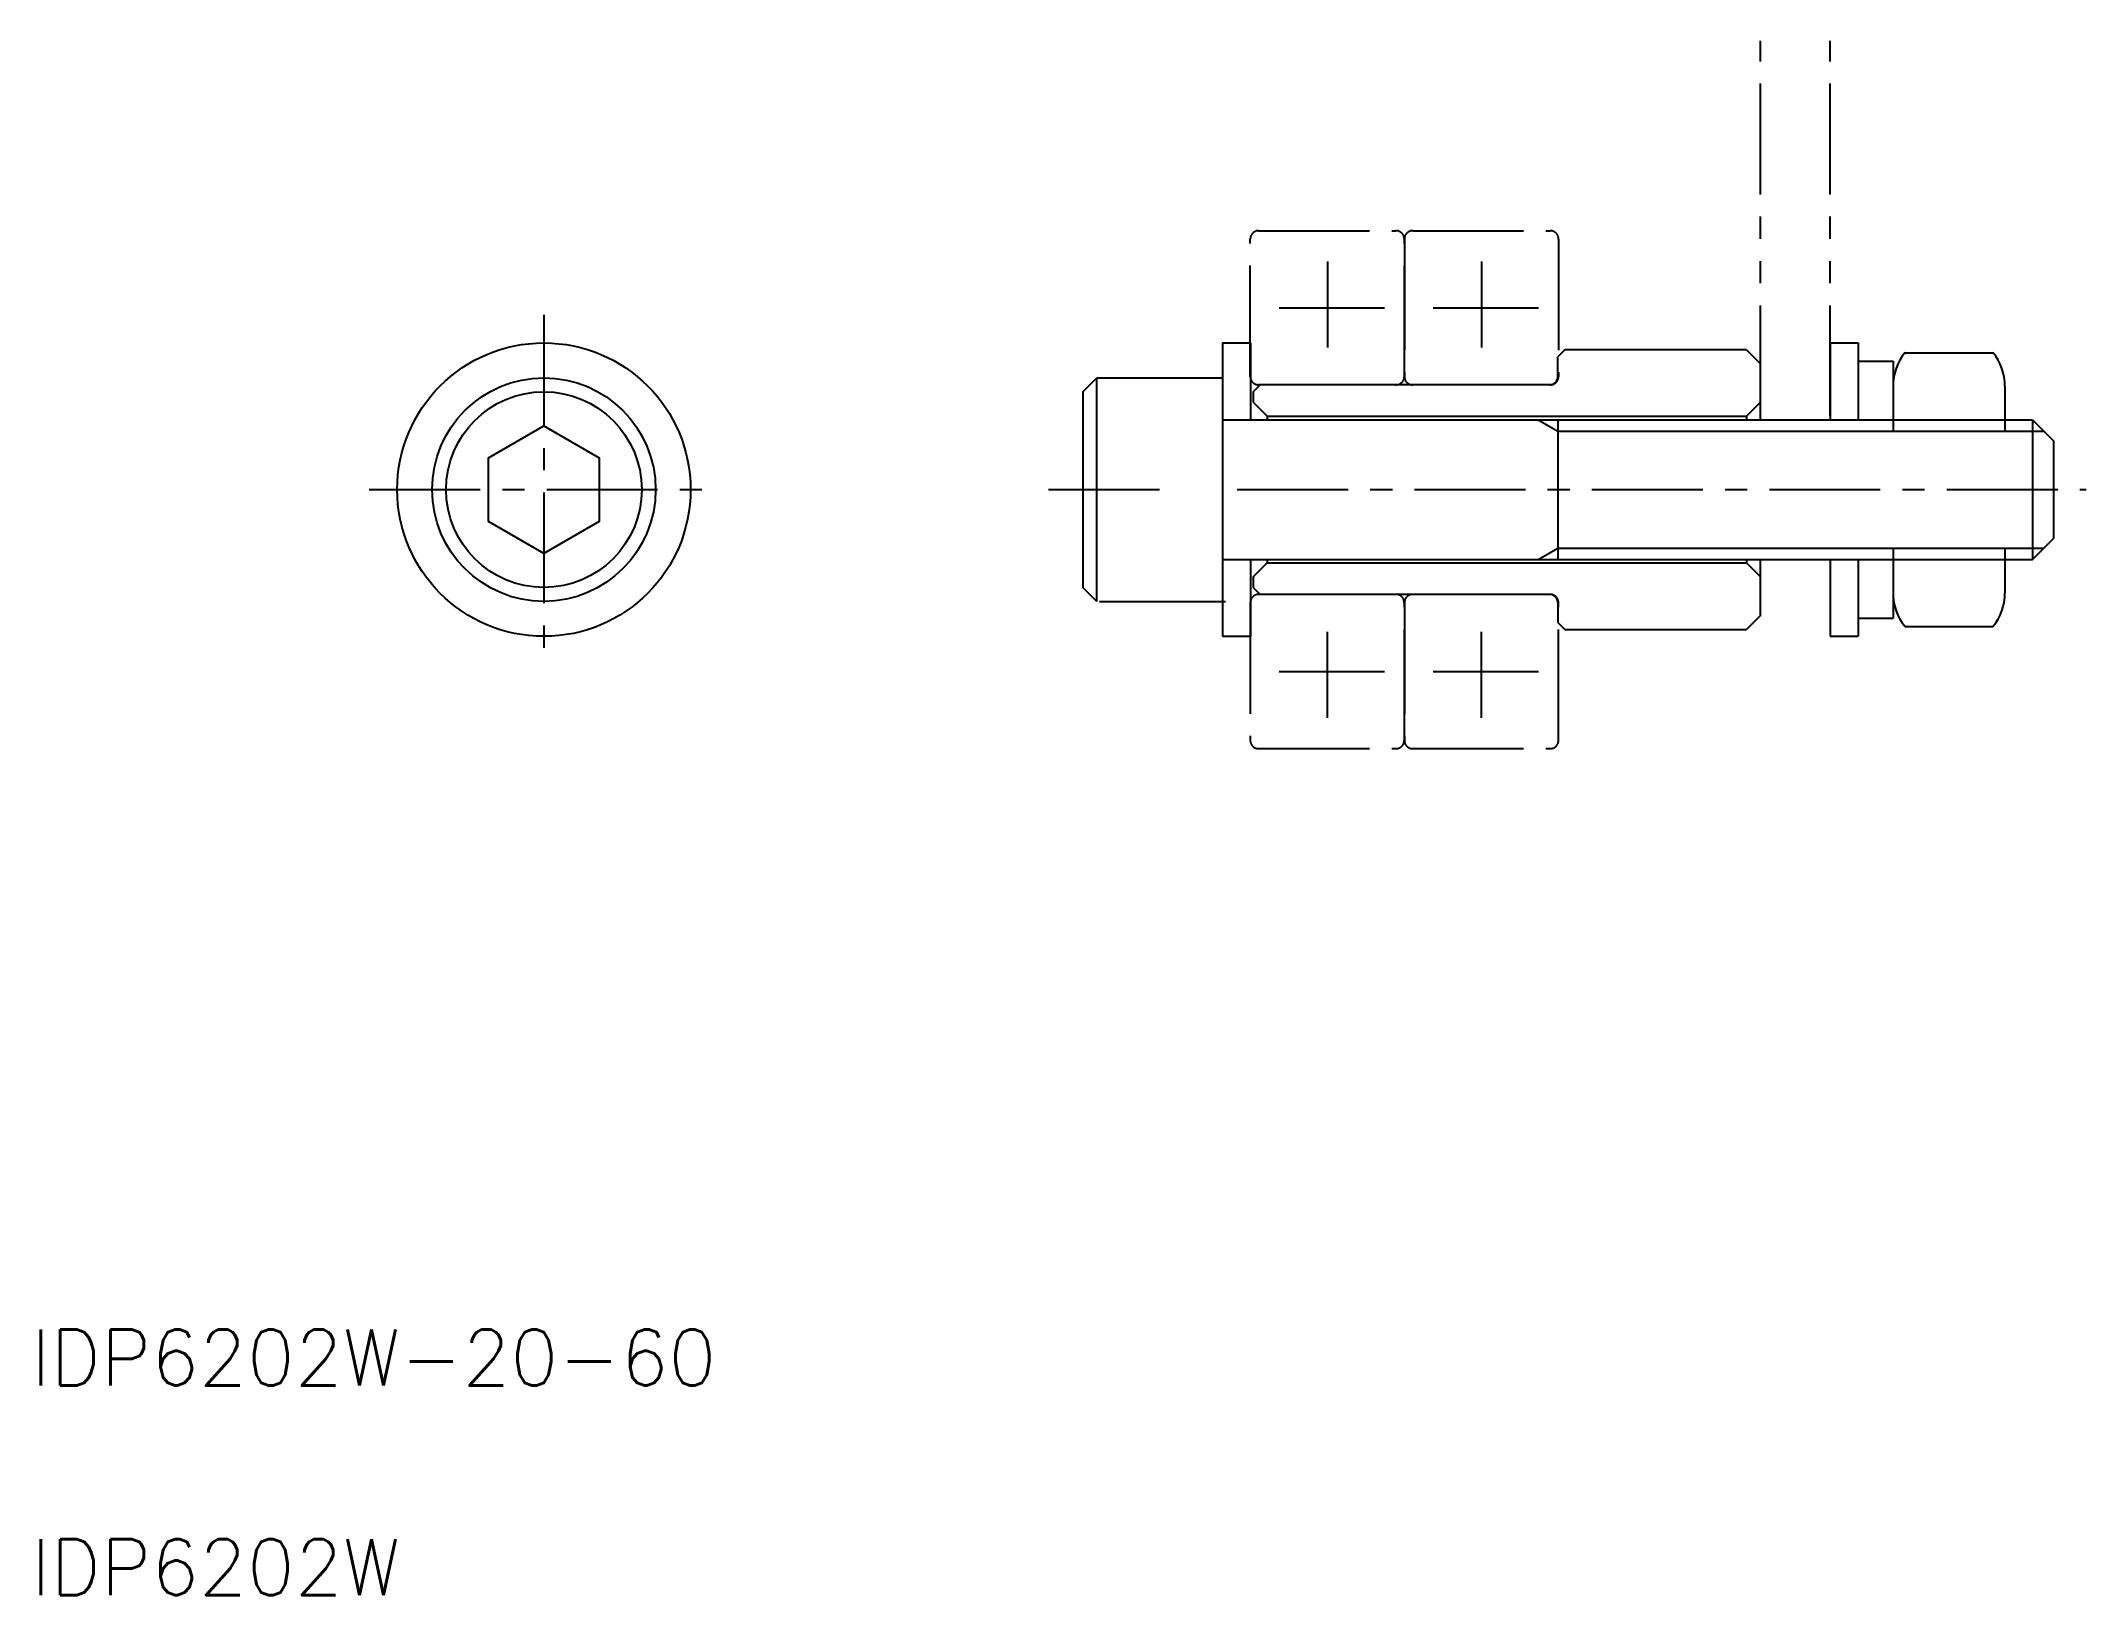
# Model space of a CAD drawing. Extents: x 11 to 157, y 10 to 121.
import ezdxf

# ---------------------------------------------------------------- set-up
doc = ezdxf.new("R2010")
doc.units = 0
doc.header["$LTSCALE"] = 0.25
doc.linetypes.add('CENTER', pattern=[50.8, 31.75, -6.35, 6.35, -6.35])
doc.linetypes.add('PHANTOM', pattern=[63.5, 31.75, -6.35, 6.35, -6.35, 6.35, -6.35])
doc.layers.get('0').update_dxf_attribs({"linetype": 'CONTINUOUS'})
doc.layers.add('CENTER', color=1, linetype='CENTER')
doc.styles.get("Standard").update_dxf_attribs({"font": 'txt', "bigfont": 'BIGFONT'})

msp = doc.modelspace()

# ---------------------------------------------------------------- linework, layer by layer
at = {"color": 3, "linetype": 'PHANTOM'}
for p, q in [((133.77, 94.37), (133.77, 121.23)), ((138.77, 94.37), (138.77, 121.23))]:
    msp.add_line(p, q, dxfattribs=at)
at = {"color": 3}
for p, q in [((102.77, 105.44), (102.77, 99.3)), ((113.8, 105.44), (113.8, 99.3)), ((99.31, 102.14), (106.85, 102.14)), ((110.35, 102.14), (117.89, 102.14)), ((117.86, 94.12), (119.27, 93.3)), ((119.27, 93.3), (154.05, 93.3)), ((117.86, 84.12), (119.27, 84.93)), ((119.27, 84.93), (154.05, 84.93)), ((102.77, 72.79), (102.77, 78.93)), ((113.8, 72.79), (113.8, 78.93)), ((99.31, 76.1), (106.85, 76.1)), ((110.35, 76.1), (117.89, 76.1))]:
    msp.add_line(p, q, dxfattribs=at)
at = {"color": 7, "linetype": 'CONTINUOUS'}
for p, q in [((95.27, 99.62), (95.27, 78.62)), ((95.27, 99.62), (97.27, 99.62)), ((97.27, 99.62), (97.27, 94.12)), ((138.77, 99.62), (138.77, 94.12)), ((138.77, 99.62), (140.77, 99.62)), ((140.77, 99.62), (140.77, 94.12)), ((119.77, 99.12), (119.27, 98.62)), ((119.27, 97.22), (119.27, 98.62)), ((132.77, 99.12), (119.77, 99.12)), ((132.77, 99.12), (133.77, 98.12)), ((133.77, 94.12), (133.77, 98.12)), ((140.77, 98.32), (143.27, 98.32)), ((143.27, 98.32), (143.27, 93.3)), ((144.13, 98.92), (150.41, 98.92)), ((85.27, 96.12), (86.27, 97.12)), ((86.27, 81.12), (86.27, 97.12)), ((86.27, 97.12), (95.27, 97.12)), ((85.27, 96.12), (85.27, 82.12)), ((97.47, 96.12), (97.97, 96.62)), ((97.47, 96.12), (97.47, 95.37)), ((97.47, 95.37), (98.47, 94.37)), ((118.67, 96.62), (97.97, 96.62)), ((133.77, 95.37), (132.77, 94.37)), ((151.27, 96.52), (151.27, 93.3)), ((95.27, 94.12), (153.24, 94.12)), ((98.47, 94.37), (132.77, 94.37)), ((98.47, 94.37), (98.47, 94.12)), ((119.27, 94.12), (119.27, 84.12)), ((132.77, 94.37), (132.77, 94.12)), ((153.24, 94.12), (153.24, 84.12)), ((153.24, 94.12), (154.74, 92.62)), ((154.74, 92.62), (154.74, 85.62)), ((86.27, 89.12), (86.27, 89.12)), ((86.27, 85.12), (86.27, 85.12)), ((143.27, 84.93), (143.27, 79.92)), ((151.27, 84.93), (151.27, 81.72)), ((153.24, 84.12), (154.74, 85.62)), ((95.27, 84.12), (153.24, 84.12)), ((97.27, 84.12), (97.27, 78.62)), ((97.47, 82.87), (98.47, 83.87)), ((98.47, 84.12), (98.47, 83.87)), ((98.47, 83.87), (132.77, 83.87)), ((132.77, 84.12), (132.77, 83.87)), ((132.77, 83.87), (133.77, 82.87)), ((133.77, 80.12), (133.77, 84.12)), ((138.77, 84.12), (138.77, 78.62)), ((140.77, 84.12), (140.77, 78.62)), ((86.27, 81.12), (85.27, 82.12)), ((97.47, 82.87), (97.47, 82.12)), ((97.47, 82.12), (97.97, 81.62)), ((86.47, 81.12), (95.47, 81.12)), ((118.67, 81.62), (97.97, 81.62)), ((119.27, 81.02), (119.27, 79.62)), ((119.27, 79.62), (119.77, 79.12)), ((119.77, 79.12), (132.77, 79.12)), ((133.77, 80.12), (132.77, 79.12)), ((140.77, 79.92), (143.27, 79.92)), ((144.13, 79.32), (150.41, 79.32)), ((95.27, 78.62), (97.27, 78.62)), ((138.77, 78.62), (140.77, 78.62))]:
    msp.add_line(p, q, dxfattribs=at)
at = {"color": 3, "linetype": 'PHANTOM'}
for points in [[(107.68, 96.62), (97.85, 96.62, -0.414214), (97.25, 97.22), (97.25, 107.05, -0.414214), (97.85, 107.65), (107.68, 107.65, -0.414214), (108.28, 107.05), (108.28, 97.22, -0.414214)], [(118.72, 96.62), (108.88, 96.62, -0.414214), (108.28, 97.22), (108.28, 107.05, -0.414214), (108.88, 107.65), (118.72, 107.65, -0.414214), (119.32, 107.05), (119.32, 97.22, -0.414214)], [(107.68, 81.62), (97.85, 81.62, 0.414214), (97.25, 81.02), (97.25, 71.18, 0.414214), (97.85, 70.58), (107.68, 70.58, 0.414214), (108.28, 71.18), (108.28, 81.02, 0.414214)], [(118.72, 81.62), (108.88, 81.62, 0.414214), (108.28, 81.02), (108.28, 71.18, 0.414214), (108.88, 70.58), (118.72, 70.58, 0.414214), (119.32, 71.18), (119.32, 81.02, 0.414214)]]:
    msp.add_lwpolyline(points, format="xyb", close=True, dxfattribs=at)
at = {"color": 7, "linetype": 'CONTINUOUS'}
msp.add_lwpolyline([(42.73, 86.83), (42.73, 91.4), (46.69, 93.69), (50.65, 91.4), (50.65, 86.83), (46.69, 84.54), (42.73, 86.83)], dxfattribs=at)
for radius in [10.5, 8, 7]:
    msp.add_circle((46.69, 89.12), radius, dxfattribs=at)
for centre, radius, start, end in [((147.05, 96.52), 3.79, 140.6618, 180.0186), ((147.48, 96.52), 3.79, 359.9814, 39.3382), ((118.67, 97.22), 0.6, 270, 0), ((118.67, 81.02), 0.6, 0, 90), ((147.05, 81.72), 3.79, 179.9814, 219.3382), ((147.48, 81.72), 3.79, 320.6617, 0.0186)]:
    msp.add_arc(centre, radius, start, end, dxfattribs=at)
at = {"layer": 'CENTER', "color": 1, "linetype": 'CENTER'}
for p, q in [((46.69, 101.62), (46.69, 76.62)), ((34.19, 89.12), (59.19, 89.12)), ((82.81, 89.12), (91.11, 89.12)), ((96.31, 89.12), (157.08, 89.12))]:
    msp.add_line(p, q, dxfattribs=at)

# ---------------------------------------------------------------- texts
at = {"color": 7, "linetype": 'CONTINUOUS'}
for s, p in [('IDP6202W-20-60', (10, 25)), ('IDP6202W', (10, 10))]:
    msp.add_text(s, height=4, dxfattribs=at).set_placement(p)

doc.saveas('drawing.dxf')
